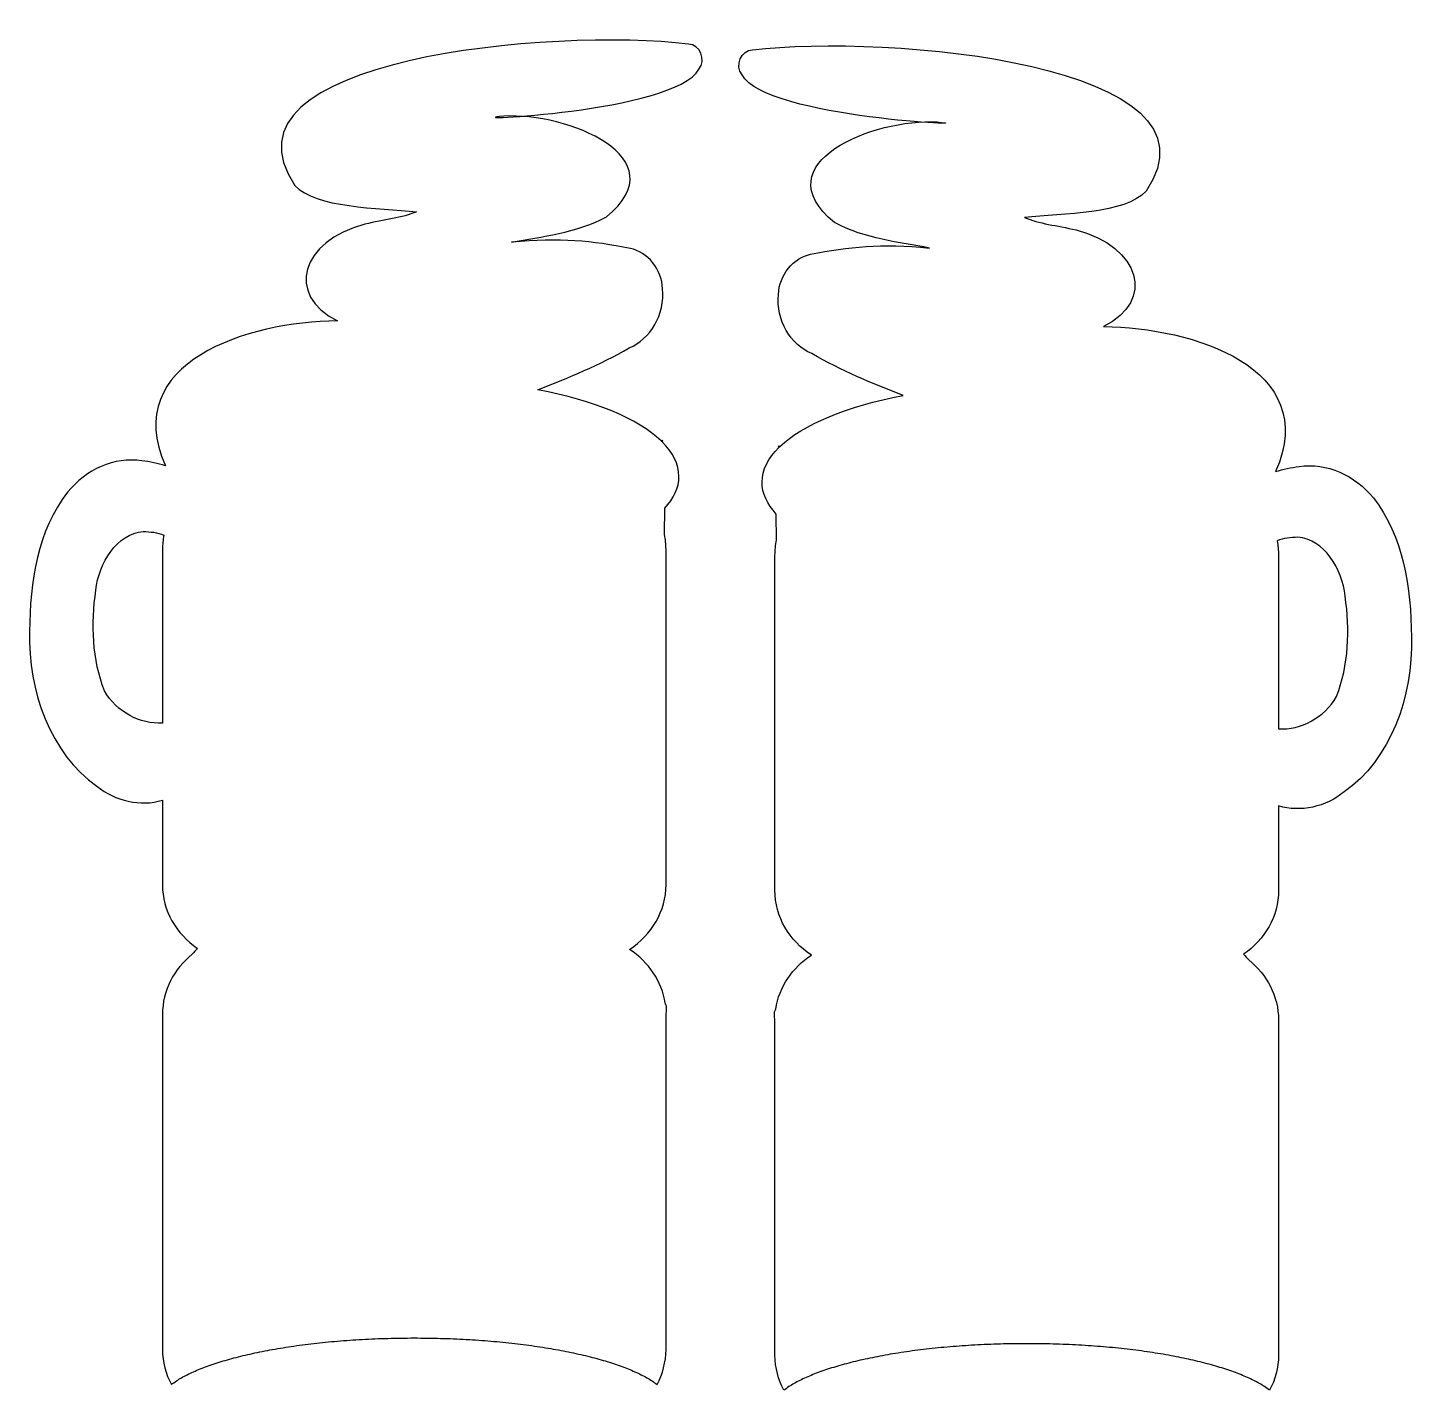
# Model space of a CAD drawing. Header units: centimetres. Extents: x -13.6 to 12.2, y -11.7 to 13.7.
import ezdxf

# ---------------------------------------------------------------- set-up
doc = ezdxf.new("R2010")
doc.units = ezdxf.units.CM
doc.header["$MEASUREMENT"] = 0
doc.layers.add('Layer 1', color=7, linetype='Continuous')

msp = doc.modelspace()

# ---------------------------------------------------------------- linework, layer by layer
at = {"layer": 'Layer 1', "color": 16}
for points, knots in [([(-1.31612, 13.4326), (-1.11289, 13.43573), (-0.98296, 13.13524), (-1.12419, 12.96545), (-1.12419, 12.96545), (-1.58878, 12.14586), (-5.78811, 11.99715), (-4.76334, 12.08887), (-4.76334, 12.08887), (-3.59167, 12.16232), (-1.4917, 11.3193), (-2.84887, 10.21213), (-2.84887, 10.21213), (-3.42959, 9.90148), (-4.05462, 9.84931), (-4.61925, 9.7367), (-4.61925, 9.7367), (-3.71382, 9.82586), (-3.1159, 9.76187), (-2.40376, 9.62178), (-2.40376, 9.62178), (-2.08249, 9.5544), (-1.81767, 9.23813), (-1.80145, 8.86854), (-1.80145, 8.86854), (-1.75507, 8.39522), (-2.03206, 7.92681), (-2.4257, 7.76638), (-2.4257, 7.76638), (-2.97208, 7.45018), (-3.54851, 7.21073), (-4.13027, 6.98669), (-4.13027, 6.98669), (-3.08527, 6.7862), (-2.25875, 6.44674), (-1.82704, 6.03171), (-1.82704, 6.03171), (-1.82376, 6.0309), (-1.82026, 6.03004), (-1.81698, 6.02923), (-1.81698, 6.02923), (-1.8156, 6.02504), (-1.81389, 6.02099), (-1.81241, 6.01683), (-1.81241, 6.01683), (-1.60855, 5.81565), (-1.49709, 5.59673), (-1.49709, 5.3686), (-1.49709, 5.3686), (-1.49709, 5.16001), (-1.59031, 4.95987), (-1.76215, 4.77329), (-1.76215, 4.77329), (-1.76215, 4.77329), (-1.76763, 4.28711), (-1.76763, 4.28711), (-1.76763, 4.28711), (-1.74867, 4.19698), (-1.73838, 4.10388), (-1.73838, 4.00847), (-1.73838, 4.00847), (-1.73838, 4.00847), (-1.73838, -2.24644), (-1.73838, -2.24644), (-1.73838, -2.24644), (-1.73838, -2.74456), (-2.00525, -3.18436), (-2.41656, -3.45608), (-2.41656, -3.45608), (-2.06226, -3.69015), (-1.8147, -4.04833), (-1.75301, -4.4615), (-1.75301, -4.4615), (-1.74389, -4.47791), (-1.7358, -4.49615), (-1.72741, -4.51524), (-1.72741, -4.51524), (-1.72741, -4.51524), (-1.73838, -4.75171), (-1.73838, -4.75171), (-1.73838, -4.75171), (-1.73838, -4.75171), (-1.73838, -10.91981), (-1.73838, -10.91981), (-1.73838, -10.91981), (-1.73838, -11.15539), (-1.79934, -11.37678), (-1.90564, -11.57466), (-1.90564, -11.57466), (-1.93615, -11.55148), (-1.96377, -11.52776), (-1.99887, -11.50521), (-1.99887, -11.50521), (-2.05982, -11.46604), (-2.1276, -11.42821), (-2.20177, -11.3911), (-2.20177, -11.3911), (-2.27593, -11.35399), (-2.35649, -11.31763), (-2.44306, -11.28279), (-2.44306, -11.28279), (-2.52963, -11.24795), (-2.62183, -11.21509), (-2.72, -11.18274), (-2.72, -11.18274), (-2.81817, -11.1504), (-2.92271, -11.11894), (-3.03166, -11.08931), (-3.03166, -11.08931), (-3.14062, -11.05968), (-3.25456, -11.03167), (-3.37349, -11.00498), (-3.37349, -11.00498), (-3.49243, -10.97828), (-3.61555, -10.95328), (-3.74366, -10.92974), (-3.74366, -10.92974), (-3.87176, -10.90619), (-4.00477, -10.88376), (-4.14124, -10.86359), (-4.14124, -10.86359), (-4.2777, -10.84342), (-4.41765, -10.82477), (-4.56167, -10.80819), (-4.56167, -10.80819), (-4.70569, -10.79162), (-4.85327, -10.77713), (-5.00404, -10.76437), (-5.00404, -10.76437), (-5.1548, -10.75161), (-5.3089, -10.74085), (-5.4656, -10.73212), (-5.4656, -10.73212), (-5.6223, -10.7234), (-5.78178, -10.71675), (-5.94361, -10.71228), (-5.94361, -10.71228), (-6.10544, -10.70781), (-6.2701, -10.70567), (-6.43624, -10.70567), (-6.43624, -10.70567), (-6.60239, -10.70567), (-6.76614, -10.70781), (-6.92797, -10.71228), (-6.92797, -10.71228), (-7.08979, -10.71675), (-7.24928, -10.7234), (-7.40598, -10.73212), (-7.40598, -10.73212), (-7.56268, -10.74085), (-7.71677, -10.75161), (-7.86754, -10.76437), (-7.86754, -10.76437), (-8.0183, -10.77713), (-8.16589, -10.79162), (-8.30991, -10.80819), (-8.30991, -10.80819), (-8.45393, -10.82477), (-8.59478, -10.84342), (-8.73125, -10.86359), (-8.73125, -10.86359), (-8.86772, -10.88376), (-8.99981, -10.90619), (-9.12792, -10.92974), (-9.12792, -10.92974), (-9.25603, -10.95328), (-9.38006, -10.97828), (-9.499, -11.00498), (-9.499, -11.00498), (-9.61793, -11.03167), (-9.73187, -11.05968), (-9.84082, -11.08931), (-9.84082, -11.08931), (-9.94978, -11.11894), (-10.05341, -11.1504), (-10.15158, -11.18274), (-10.15158, -11.18274), (-10.24974, -11.21509), (-10.34194, -11.24795), (-10.42851, -11.28279), (-10.42851, -11.28279), (-10.51509, -11.31763), (-10.59564, -11.35399), (-10.66981, -11.3911), (-10.66981, -11.3911), (-10.74397, -11.42821), (-10.81176, -11.46604), (-10.87271, -11.50521), (-10.87271, -11.50521), (-10.90769, -11.52768), (-10.93552, -11.55156), (-10.96594, -11.57466), (-10.96594, -11.57466), (-11.07234, -11.3767), (-11.13319, -11.15552), (-11.13319, -10.91981), (-11.13319, -10.91981), (-11.13319, -10.91981), (-11.13319, -4.6649), (-11.13319, -4.6649), (-11.13319, -4.6649), (-11.13319, -4.21827), (-10.91826, -3.81986), (-10.57749, -3.54621), (-10.57749, -3.54621), (-10.54231, -3.50841), (-10.50963, -3.47279), (-10.48061, -3.43872), (-10.48061, -3.43872), (-10.87732, -3.16583), (-11.13319, -2.73413), (-11.13319, -2.24644), (-11.13319, -2.24644), (-11.13319, -2.24644), (-11.13319, -0.67217), (-11.13319, -0.67217), (-11.13319, -0.67217), (-11.54846, -0.79713), (-12.00935, -0.69017), (-12.35884, -0.41089), (-12.35884, -0.41089), (-13.21824, 0.19532), (-13.64777, 1.36433), (-13.61191, 2.4772), (-13.61191, 2.4772), (-13.61271, 3.3919), (-13.46032, 4.37163), (-12.90266, 5.07342), (-12.90266, 5.07342), (-12.55756, 5.50088), (-12.03371, 5.7359), (-11.51798, 5.66047), (-11.51798, 5.66047), (-11.36897, 5.6437), (-11.22222, 5.61014), (-11.07835, 5.56538), (-11.07835, 5.56538), (-11.93489, 7.5012), (-9.53429, 8.25819), (-7.86993, 8.26993), (-7.86993, 8.26993), (-8.8404, 8.75938), (-8.56231, 9.75247), (-7.35571, 10.07487), (-7.35571, 10.07487), (-6.99536, 10.15782), (-6.66513, 10.18958), (-6.39146, 10.30721), (-6.39146, 10.30721), (-7.10858, 10.38137), (-8.28027, 10.37119), (-8.66179, 10.79811), (-8.66179, 10.79811), (-10.28887, 13.17728), (-3.80088, 13.74005), (-1.31612, 13.4326)], [0, 0, 0, 0, 0.01538462, 0.01538462, 0.01538462, 0.01538462, 0.03076923, 0.03076923, 0.03076923, 0.03076923, 0.04615385, 0.04615385, 0.04615385, 0.04615385, 0.06153846, 0.06153846, 0.06153846, 0.06153846, 0.07692308, 0.07692308, 0.07692308, 0.07692308, 0.09230769, 0.09230769, 0.09230769, 0.09230769, 0.10769231, 0.10769231, 0.10769231, 0.10769231, 0.12307692, 0.12307692, 0.12307692, 0.12307692, 0.13846154, 0.13846154, 0.13846154, 0.13846154, 0.15384615, 0.15384615, 0.15384615, 0.15384615, 0.16923077, 0.16923077, 0.16923077, 0.16923077, 0.18461538, 0.18461538, 0.18461538, 0.18461538, 0.2, 0.2, 0.2, 0.2, 0.21538462, 0.21538462, 0.21538462, 0.21538462, 0.23076923, 0.23076923, 0.23076923, 0.23076923, 0.24615385, 0.24615385, 0.24615385, 0.24615385, 0.26153846, 0.26153846, 0.26153846, 0.26153846, 0.27692308, 0.27692308, 0.27692308, 0.27692308, 0.29230769, 0.29230769, 0.29230769, 0.29230769, 0.30769231, 0.30769231, 0.30769231, 0.30769231, 0.32307692, 0.32307692, 0.32307692, 0.32307692, 0.33846154, 0.33846154, 0.33846154, 0.33846154, 0.35384615, 0.35384615, 0.35384615, 0.35384615, 0.36923077, 0.36923077, 0.36923077, 0.36923077, 0.38461538, 0.38461538, 0.38461538, 0.38461538, 0.4, 0.4, 0.4, 0.4, 0.41538462, 0.41538462, 0.41538462, 0.41538462, 0.43076923, 0.43076923, 0.43076923, 0.43076923, 0.44615385, 0.44615385, 0.44615385, 0.44615385, 0.46153846, 0.46153846, 0.46153846, 0.46153846, 0.47692308, 0.47692308, 0.47692308, 0.47692308, 0.49230769, 0.49230769, 0.49230769, 0.49230769, 0.50769231, 0.50769231, 0.50769231, 0.50769231, 0.52307692, 0.52307692, 0.52307692, 0.52307692, 0.53846154, 0.53846154, 0.53846154, 0.53846154, 0.55384615, 0.55384615, 0.55384615, 0.55384615, 0.56923077, 0.56923077, 0.56923077, 0.56923077, 0.58461538, 0.58461538, 0.58461538, 0.58461538, 0.6, 0.6, 0.6, 0.6, 0.61538462, 0.61538462, 0.61538462, 0.61538462, 0.63076923, 0.63076923, 0.63076923, 0.63076923, 0.64615385, 0.64615385, 0.64615385, 0.64615385, 0.66153846, 0.66153846, 0.66153846, 0.66153846, 0.67692308, 0.67692308, 0.67692308, 0.67692308, 0.69230769, 0.69230769, 0.69230769, 0.69230769, 0.70769231, 0.70769231, 0.70769231, 0.70769231, 0.72307692, 0.72307692, 0.72307692, 0.72307692, 0.73846154, 0.73846154, 0.73846154, 0.73846154, 0.75384615, 0.75384615, 0.75384615, 0.75384615, 0.76923077, 0.76923077, 0.76923077, 0.76923077, 0.78461538, 0.78461538, 0.78461538, 0.78461538, 0.8, 0.8, 0.8, 0.8, 0.81538462, 0.81538462, 0.81538462, 0.81538462, 0.83076923, 0.83076923, 0.83076923, 0.83076923, 0.84615385, 0.84615385, 0.84615385, 0.84615385, 0.86153846, 0.86153846, 0.86153846, 0.86153846, 0.87692308, 0.87692308, 0.87692308, 0.87692308, 0.89230769, 0.89230769, 0.89230769, 0.89230769, 0.90769231, 0.90769231, 0.90769231, 0.90769231, 0.92307692, 0.92307692, 0.92307692, 0.92307692, 0.93846154, 0.93846154, 0.93846154, 0.93846154, 0.95384615, 0.95384615, 0.95384615, 0.95384615, 0.96923077, 0.96923077, 0.96923077, 0.96923077, 1, 1, 1, 1]), ([(-0.12691, 13.3257), (-0.33014, 13.32882), (-0.46007, 13.02833), (-0.31884, 12.85854), (-0.31884, 12.85854), (0.14576, 12.03895), (4.34508, 11.89024), (3.32032, 11.98197), (3.32032, 11.98197), (2.14864, 12.05541), (0.04868, 11.2124), (1.40584, 10.10522), (1.40584, 10.10522), (1.98656, 9.79458), (2.61159, 9.7424), (3.17622, 9.6298), (3.17622, 9.6298), (2.27079, 9.71895), (1.67287, 9.65497), (0.96073, 9.51487), (0.96073, 9.51487), (0.63946, 9.44749), (0.37464, 9.13122), (0.35842, 8.76163), (0.35842, 8.76163), (0.31204, 8.28831), (0.58903, 7.8199), (0.98267, 7.65948), (0.98267, 7.65948), (1.52905, 7.34327), (2.10548, 7.10382), (2.68724, 6.87978), (2.68724, 6.87978), (1.64224, 6.67929), (0.81572, 6.33983), (0.38401, 5.9248), (0.38401, 5.9248), (0.38073, 5.92399), (0.37723, 5.92314), (0.37396, 5.92232), (0.37396, 5.92232), (0.37257, 5.91813), (0.37086, 5.91408), (0.36938, 5.90992), (0.36938, 5.90992), (0.16552, 5.70874), (0.05406, 5.48983), (0.05406, 5.26169), (0.05406, 5.26169), (0.05406, 5.0531), (0.14728, 4.85296), (0.31912, 4.66638), (0.31912, 4.66638), (0.31912, 4.66638), (0.3246, 4.18021), (0.3246, 4.18021), (0.3246, 4.18021), (0.30564, 4.09007), (0.29535, 3.99697), (0.29535, 3.90157), (0.29535, 3.90157), (0.29535, 3.90157), (0.29535, -2.35335), (0.29535, -2.35335), (0.29535, -2.35335), (0.29535, -2.85146), (0.56222, -3.29126), (0.97353, -3.56299), (0.97353, -3.56299), (0.61923, -3.79706), (0.37167, -4.15524), (0.30998, -4.56841), (0.30998, -4.56841), (0.30086, -4.58482), (0.29277, -4.60306), (0.28439, -4.62215), (0.28439, -4.62215), (0.28439, -4.62215), (0.29535, -4.85862), (0.29535, -4.85862), (0.29535, -4.85862), (0.29535, -4.85862), (0.29535, -11.02672), (0.29535, -11.02672), (0.29535, -11.02672), (0.29535, -11.26229), (0.35631, -11.48368), (0.46261, -11.68156), (0.46261, -11.68156), (0.49312, -11.65838), (0.52074, -11.63467), (0.55584, -11.61211), (0.55584, -11.61211), (0.61679, -11.57294), (0.68458, -11.53512), (0.75874, -11.49801), (0.75874, -11.49801), (0.83291, -11.4609), (0.91346, -11.42453), (1.00003, -11.38969), (1.00003, -11.38969), (1.0866, -11.35486), (1.1788, -11.32199), (1.27697, -11.28965), (1.27697, -11.28965), (1.37514, -11.2573), (1.47968, -11.22585), (1.58864, -11.19622), (1.58864, -11.19622), (1.69759, -11.16659), (1.81153, -11.13858), (1.93046, -11.11188), (1.93046, -11.11188), (2.0494, -11.08519), (2.17252, -11.06018), (2.30063, -11.03664), (2.30063, -11.03664), (2.42874, -11.0131), (2.56174, -10.99066), (2.69821, -10.9705), (2.69821, -10.9705), (2.83468, -10.95032), (2.97462, -10.93167), (3.11864, -10.9151), (3.11864, -10.9151), (3.26266, -10.89852), (3.41024, -10.88404), (3.56101, -10.87128), (3.56101, -10.87128), (3.71177, -10.85851), (3.86587, -10.84776), (4.02257, -10.83903), (4.02257, -10.83903), (4.17927, -10.8303), (4.33876, -10.82366), (4.50058, -10.81919), (4.50058, -10.81919), (4.66241, -10.81471), (4.82707, -10.81257), (4.99322, -10.81257), (4.99322, -10.81257), (5.15936, -10.81257), (5.32311, -10.81471), (5.48494, -10.81919), (5.48494, -10.81919), (5.64677, -10.82366), (5.80625, -10.8303), (5.96295, -10.83903), (5.96295, -10.83903), (6.11965, -10.84776), (6.27375, -10.85851), (6.42451, -10.87128), (6.42451, -10.87128), (6.57528, -10.88404), (6.72286, -10.89852), (6.86688, -10.9151), (6.86688, -10.9151), (7.0109, -10.93167), (7.15176, -10.95033), (7.28822, -10.9705), (7.28822, -10.9705), (7.42469, -10.99066), (7.55678, -11.0131), (7.68489, -11.03664), (7.68489, -11.03664), (7.813, -11.06018), (7.93703, -11.08519), (8.05597, -11.11188), (8.05597, -11.11188), (8.1749, -11.13858), (8.28884, -11.16659), (8.3978, -11.19622), (8.3978, -11.19622), (8.50675, -11.22585), (8.61038, -11.2573), (8.70855, -11.28965), (8.70855, -11.28965), (8.80672, -11.32199), (8.89892, -11.35486), (8.98549, -11.38969), (8.98549, -11.38969), (9.07206, -11.42453), (9.15261, -11.4609), (9.22678, -11.49801), (9.22678, -11.49801), (9.30094, -11.53512), (9.36873, -11.57294), (9.42968, -11.61211), (9.42968, -11.61211), (9.46466, -11.63459), (9.49249, -11.65847), (9.52291, -11.68156), (9.52291, -11.68156), (9.62932, -11.4836), (9.69017, -11.26242), (9.69017, -11.02672), (9.69017, -11.02672), (9.69017, -11.02672), (9.69017, -4.7718), (9.69017, -4.7718), (9.69017, -4.7718), (9.69017, -4.32518), (9.47523, -3.92677), (9.13447, -3.65311), (9.13447, -3.65311), (9.09928, -3.61532), (9.0666, -3.5797), (9.03758, -3.54563), (9.03758, -3.54563), (9.43429, -3.27273), (9.69017, -2.84104), (9.69017, -2.35335), (9.69017, -2.35335), (9.69017, -2.35335), (9.69017, -0.77908), (9.69017, -0.77908), (9.69017, -0.77908), (10.10543, -0.90403), (10.56632, -0.79707), (10.91581, -0.5178), (10.91581, -0.5178), (11.77521, 0.08841), (12.20474, 1.25742), (12.16888, 2.37029), (12.16888, 2.37029), (12.16969, 3.28499), (12.01729, 4.26472), (11.45963, 4.96652), (11.45963, 4.96652), (11.11453, 5.39397), (10.59068, 5.62899), (10.07495, 5.55356), (10.07495, 5.55356), (9.92594, 5.53679), (9.77919, 5.50323), (9.63533, 5.45848), (9.63533, 5.45848), (10.49186, 7.3943), (8.09126, 8.15128), (6.4269, 8.16302), (6.4269, 8.16302), (7.39738, 8.65248), (7.11929, 9.64556), (5.91268, 9.96797), (5.91268, 9.96797), (5.55233, 10.05091), (5.2221, 10.08267), (4.94843, 10.2003), (4.94843, 10.2003), (5.66555, 10.27446), (6.83724, 10.26428), (7.21876, 10.6912), (7.21876, 10.6912), (8.84585, 13.07037), (2.35785, 13.63315), (-0.12691, 13.3257)], [0, 0, 0, 0, 0.01538462, 0.01538462, 0.01538462, 0.01538462, 0.03076923, 0.03076923, 0.03076923, 0.03076923, 0.04615385, 0.04615385, 0.04615385, 0.04615385, 0.06153846, 0.06153846, 0.06153846, 0.06153846, 0.07692308, 0.07692308, 0.07692308, 0.07692308, 0.09230769, 0.09230769, 0.09230769, 0.09230769, 0.10769231, 0.10769231, 0.10769231, 0.10769231, 0.12307692, 0.12307692, 0.12307692, 0.12307692, 0.13846154, 0.13846154, 0.13846154, 0.13846154, 0.15384615, 0.15384615, 0.15384615, 0.15384615, 0.16923077, 0.16923077, 0.16923077, 0.16923077, 0.18461538, 0.18461538, 0.18461538, 0.18461538, 0.2, 0.2, 0.2, 0.2, 0.21538462, 0.21538462, 0.21538462, 0.21538462, 0.23076923, 0.23076923, 0.23076923, 0.23076923, 0.24615385, 0.24615385, 0.24615385, 0.24615385, 0.26153846, 0.26153846, 0.26153846, 0.26153846, 0.27692308, 0.27692308, 0.27692308, 0.27692308, 0.29230769, 0.29230769, 0.29230769, 0.29230769, 0.30769231, 0.30769231, 0.30769231, 0.30769231, 0.32307692, 0.32307692, 0.32307692, 0.32307692, 0.33846154, 0.33846154, 0.33846154, 0.33846154, 0.35384615, 0.35384615, 0.35384615, 0.35384615, 0.36923077, 0.36923077, 0.36923077, 0.36923077, 0.38461538, 0.38461538, 0.38461538, 0.38461538, 0.4, 0.4, 0.4, 0.4, 0.41538462, 0.41538462, 0.41538462, 0.41538462, 0.43076923, 0.43076923, 0.43076923, 0.43076923, 0.44615385, 0.44615385, 0.44615385, 0.44615385, 0.46153846, 0.46153846, 0.46153846, 0.46153846, 0.47692308, 0.47692308, 0.47692308, 0.47692308, 0.49230769, 0.49230769, 0.49230769, 0.49230769, 0.50769231, 0.50769231, 0.50769231, 0.50769231, 0.52307692, 0.52307692, 0.52307692, 0.52307692, 0.53846154, 0.53846154, 0.53846154, 0.53846154, 0.55384615, 0.55384615, 0.55384615, 0.55384615, 0.56923077, 0.56923077, 0.56923077, 0.56923077, 0.58461538, 0.58461538, 0.58461538, 0.58461538, 0.6, 0.6, 0.6, 0.6, 0.61538462, 0.61538462, 0.61538462, 0.61538462, 0.63076923, 0.63076923, 0.63076923, 0.63076923, 0.64615385, 0.64615385, 0.64615385, 0.64615385, 0.66153846, 0.66153846, 0.66153846, 0.66153846, 0.67692308, 0.67692308, 0.67692308, 0.67692308, 0.69230769, 0.69230769, 0.69230769, 0.69230769, 0.70769231, 0.70769231, 0.70769231, 0.70769231, 0.72307692, 0.72307692, 0.72307692, 0.72307692, 0.73846154, 0.73846154, 0.73846154, 0.73846154, 0.75384615, 0.75384615, 0.75384615, 0.75384615, 0.76923077, 0.76923077, 0.76923077, 0.76923077, 0.78461538, 0.78461538, 0.78461538, 0.78461538, 0.8, 0.8, 0.8, 0.8, 0.81538462, 0.81538462, 0.81538462, 0.81538462, 0.83076923, 0.83076923, 0.83076923, 0.83076923, 0.84615385, 0.84615385, 0.84615385, 0.84615385, 0.86153846, 0.86153846, 0.86153846, 0.86153846, 0.87692308, 0.87692308, 0.87692308, 0.87692308, 0.89230769, 0.89230769, 0.89230769, 0.89230769, 0.90769231, 0.90769231, 0.90769231, 0.90769231, 0.92307692, 0.92307692, 0.92307692, 0.92307692, 0.93846154, 0.93846154, 0.93846154, 0.93846154, 0.95384615, 0.95384615, 0.95384615, 0.95384615, 0.96923077, 0.96923077, 0.96923077, 0.96923077, 1, 1, 1, 1]), ([(-1.81059, 6.04329), (-1.79263, 6.03694), (-1.79397, 6.03292), (-1.80419, 6.02923), (-1.80419, 6.02923), (-1.80579, 6.03408), (-1.80907, 6.03841), (-1.81059, 6.04329)], [0, 0, 0, 0, 0.33333333, 0.33333333, 0.33333333, 0.33333333, 1, 1, 1, 1]), ([(0.36756, 5.93638), (0.3496, 5.93004), (0.35094, 5.92601), (0.36116, 5.92232), (0.36116, 5.92232), (0.36277, 5.92718), (0.36604, 5.9315), (0.36756, 5.93638)], [0, 0, 0, 0, 0.33333333, 0.33333333, 0.33333333, 0.33333333, 1, 1, 1, 1]), ([(-11.49239, 4.34086), (-11.98734, 4.30248), (-12.32174, 3.75488), (-12.37621, 3.24366), (-12.37621, 3.24366), (-12.46671, 2.61997), (-12.44565, 1.94949), (-12.21535, 1.36843), (-12.21535, 1.36843), (-11.98371, 0.97181), (-11.5495, 0.73888), (-11.13319, 0.76733), (-11.13319, 0.76733), (-11.13319, 0.76733), (-11.13319, 4.00847), (-11.13319, 4.00847), (-11.13319, 4.00847), (-11.13319, 4.09805), (-11.12434, 4.18567), (-11.1076, 4.27058), (-11.1076, 4.27058), (-11.22532, 4.33225), (-11.36338, 4.33248), (-11.49239, 4.34086)], [0, 0, 0, 0, 0.14285714, 0.14285714, 0.14285714, 0.14285714, 0.28571429, 0.28571429, 0.28571429, 0.28571429, 0.42857143, 0.42857143, 0.42857143, 0.42857143, 0.57142857, 0.57142857, 0.57142857, 0.57142857, 0.71428571, 0.71428571, 0.71428571, 0.71428571, 1, 1, 1, 1]), ([(10.04936, 4.23395), (10.54431, 4.19558), (10.87871, 3.64798), (10.93318, 3.13676), (10.93318, 3.13676), (11.02368, 2.51307), (11.00263, 1.84258), (10.77232, 1.26152), (10.77232, 1.26152), (10.54069, 0.8649), (10.10647, 0.63198), (9.69017, 0.66042), (9.69017, 0.66042), (9.69017, 0.66042), (9.69017, 3.90157), (9.69017, 3.90157), (9.69017, 3.90157), (9.69017, 3.99114), (9.68131, 4.07877), (9.66457, 4.16367), (9.66457, 4.16367), (9.7823, 4.22535), (9.92035, 4.22557), (10.04936, 4.23395)], [0, 0, 0, 0, 0.14285714, 0.14285714, 0.14285714, 0.14285714, 0.28571429, 0.28571429, 0.28571429, 0.28571429, 0.42857143, 0.42857143, 0.42857143, 0.42857143, 0.57142857, 0.57142857, 0.57142857, 0.57142857, 0.71428571, 0.71428571, 0.71428571, 0.71428571, 1, 1, 1, 1])]:
    msp.add_open_spline(points, degree=3, knots=knots, dxfattribs=at)

doc.saveas('drawing.dxf')
